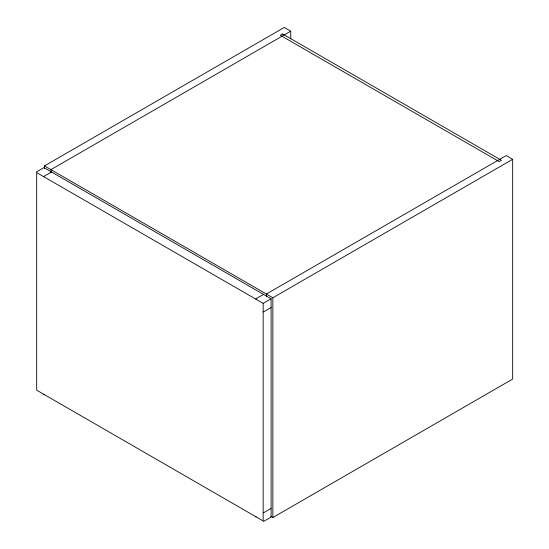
<?xml version="1.0" encoding="UTF-8"?>
<svg xmlns="http://www.w3.org/2000/svg" width="549" height="549" viewBox="0 0 549 549"><rect width="100%" height="100%" fill="white"/><g stroke="black" fill="none" stroke-linecap="round" stroke-linejoin="round"><path stroke-width="0.82" d="M36.364 172.077L43.899 167.603L271.103 298.773L271.103 517.172L263.458 521.461M271.103 307.536L263.609 311.887L263.156 311.715M44.476 168.468L44.476 165.901L284.279 27.45L290.75 31.183L290.75 38.883M290.75 31.183L50.947 169.634L50.947 172.201M263.458 303.185L271.103 298.773M44.476 165.901L272.86 297.757L512.663 159.306L512.663 379.071L272.86 517.522L270.705 516.28M263.534 294.442L255.999 298.704L255.923 299.184M43.982 394.745L43.899 394.347M255.958 517.158L255.923 516.753M512.663 159.306L506.192 155.573L266.389 294.024L266.389 296.59M263.156 512.581L263.609 512.752L271.069 508.36M51.517 172.029L43.982 176.298L43.899 176.778M272.86 297.757L272.86 517.522M282.563 33.935L280.285 35.253L499.151 161.612L501.436 160.294L282.563 33.935M263.156 303.364L36.673 172.606L36.673 390.174L263.156 520.932L263.156 303.364"/></g></svg>
